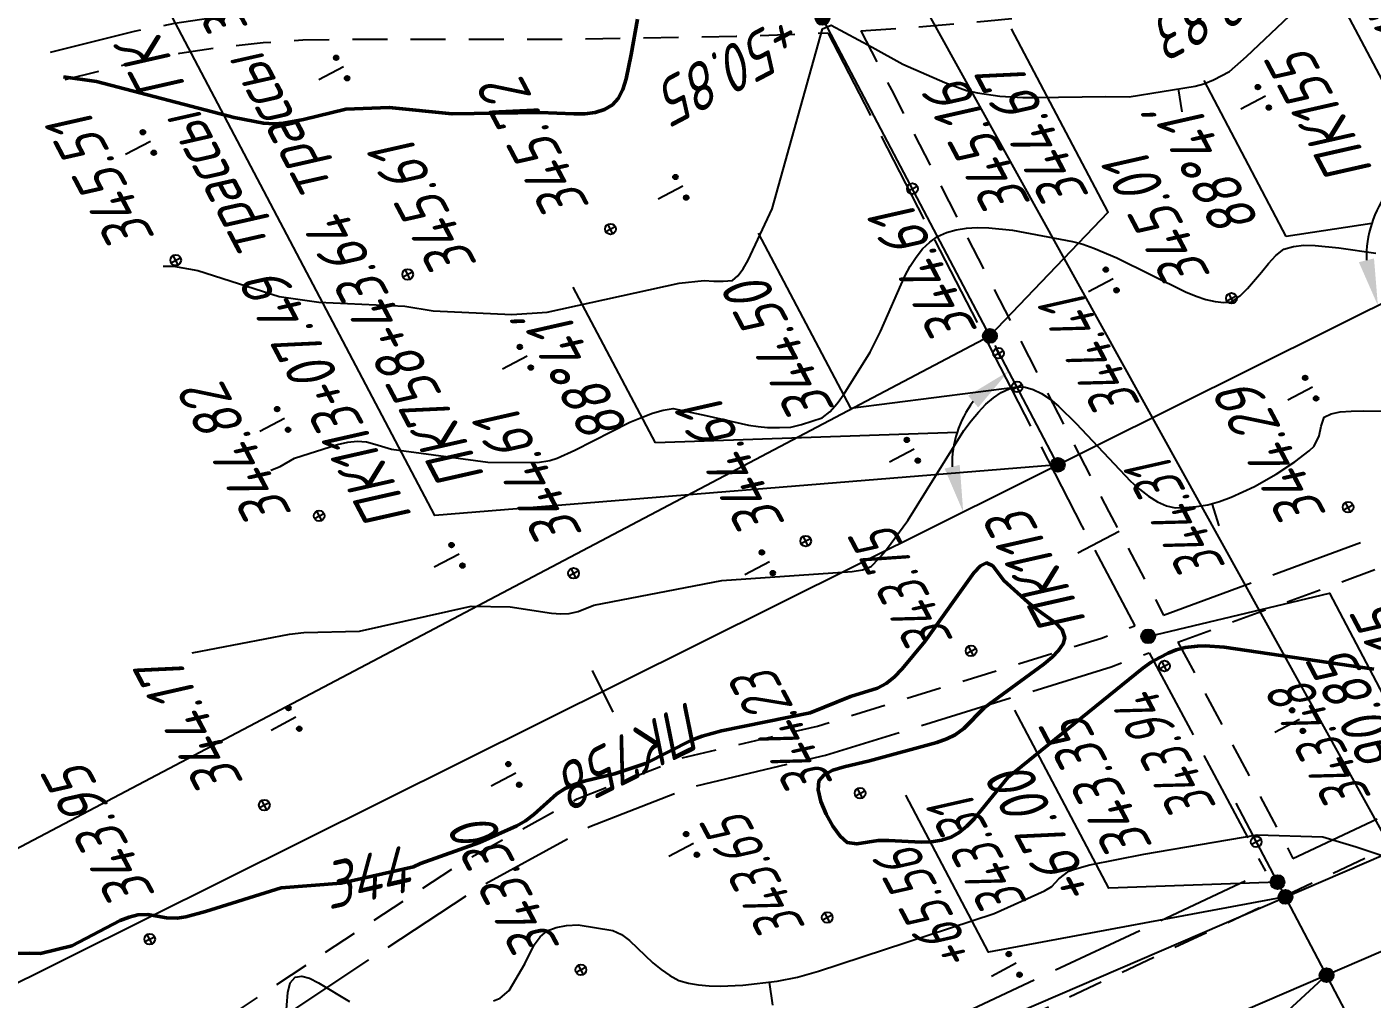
# Model space of a CAD drawing. Extents: x 1517348 to 1518464, y 2188576 to 2190606.
# Drawn here: x 1517593.7 to 1517709.2, y 2189882.1 to 2189965.5 of the extents above; entities that cross this region are included whole.
import ezdxf
from ezdxf.enums import TextEntityAlignment as Align

# ---------------------------------------------------------------- set-up
doc = ezdxf.new("R2010")
doc.units = 0
doc.linetypes.add('ИИDash_30_20', pattern=[5, 3, -2])
doc.linetypes.add('ИИDash_80_20', pattern=[10, 8, -2])
for name, color, linetype, lineweight in [('ИИ_ГРАНИЦА_025', 7, 'Continuous', 25), ('ИИ_ДОРОГА_025', 7, 'Continuous', 25), ('ИИ_ОТМЕТКА_025', 7, 'Continuous', 25), ('ИИ_ОФОРМЛЕНИЕ_025', 7, 'Continuous', 25), ('ИИ_ПИКЕТАЖ_025', 7, 'Continuous', 25), ('ИИ_РАЗМЕР_025', 7, 'Continuous', 25), ('ИИ_РЕЛЬЕФ_025', 34, 'Continuous', 25), ('ИИ_РЕЛЬЕФ_050', 34, 'Continuous', 50), ('ИИ_ТРАССА_АД_025', 1, 'Continuous', 25), ('ИИ_ТРАССА_ТРУБ_025', 7, 'Continuous', 25), ('ИИ_УГОДЬЯ_025', 7, 'Continuous', 25)]:
    doc.layers.add(name, color=color, linetype=linetype, lineweight=lineweight)
doc.styles.add('VNIPISIMPLEXCUR', font='simplex.shx', dxfattribs={"width": 0.8, "oblique": 15})
doc.linetypes.add('ИИ05485', pattern='A,19.47,-0.53,[37,3dservice.shx,S=1.5,R=0,X=0,Y=0],-0.53,19.47', length=40)
doc.dimstyles.new('ИИ-2000-м-dm$0', dxfattribs={"dimscale": 2, "dimtxt": 2.5, "dimasz": 2.5, "dimexe": 1.25, "dimexo": 0, "dimgap": 1, "dimtad": 1, "dimtoh": 1, "dimzin": 1, "dimdsep": 46, "dimtxsty": 'VNIPISIMPLEXCUR', "dimblk": 'OBLIQUE', "dimcen": 2.5, "dimaunit": 1, "dimadec": 4, "dimazin": 0, "dimtfac": 1, "dimtmove": 1, "dimatfit": 2, "dimfxl": 1, "dimarcsym": 0})
doc.dimstyles.new('ИИ-2000-м-dm$2', dxfattribs={"dimscale": 2, "dimtxt": 2.5, "dimasz": 2.5, "dimexe": 1.25, "dimexo": 0, "dimgap": 1, "dimtad": 2, "dimtoh": 1, "dimzin": 1, "dimdsep": 46, "dimtxsty": 'VNIPISIMPLEXCUR', "dimcen": 2.5, "dimaunit": 1, "dimazin": 0, "dimtfac": 1, "dimtmove": 1, "dimatfit": 2, "dimfxl": 1, "dimarcsym": 0})

# ---------------------------------------------------------------- blocks, each defined once
blk = doc.blocks.new('PICKET')
at = {"color": 0, "linetype": 'Continuous', "lineweight": 25}
for p, q in [((-0.23, 0), (0.23, 0)), ((0, 0.23), (0, -0.23))]:
    blk.add_line(p, q, dxfattribs=at)
blk.add_circle((0, 0), 0.23, dxfattribs=at)
at = {"color": 0, "linetype": 'Continuous', "style": 'VNIPISIMPLEXCUR', "oblique": 15, "width": 0.8}
blk.add_attdef('OTMETKA', (1.25, 0.3), '', height=2, dxfattribs=at)
at = {"color": 8, "linetype": 'Continuous', "style": 'VNIPISIMPLEXCUR', "oblique": 15, "width": 0.8, "flags": 1}
blk.add_attdef('NOMER', (1.25, -2.7), '', height=2, dxfattribs=at)
blk = doc.blocks.new('ИИ05407')
at = {"linetype": 'Continuous', "lineweight": 25}
h = blk.add_hatch(color=0, dxfattribs=at)
edge = h.paths.add_edge_path()
edge.add_arc((-0.5, 0.1), 0.1, 0, 360)
h = blk.add_hatch(color=0, dxfattribs=at)
edge = h.paths.add_edge_path()
edge.add_arc((0.5, 0.1), 0.1, 0, 360)
at = {"color": 0, "linetype": 'Continuous', "lineweight": 25}
blk.add_lwpolyline([(0, 0), (0, 1.2)], dxfattribs=at)
for centre in [(-0.5, 0.1), (0.5, 0.1)]:
    blk.add_circle(centre, 0.1, dxfattribs=at)
blk = doc.blocks.new('ИИ15001')
at = {"color": 0, "linetype": 'Continuous', "lineweight": 25}
blk.add_lwpolyline([(0, 1), (0, -1)], dxfattribs=at)
at = {"color": 0, "linetype": 'Continuous', "lineweight": 25, "style": 'VNIPISIMPLEXCUR', "oblique": 15, "width": 0.8}
blk.add_attdef('STATIONING', text='', height=2, dxfattribs=at).set_placement((0, 2), align=Align.CENTER)
at = {"color": 7, "linetype": 'Continuous', "lineweight": 25, "style": 'VNIPISIMPLEXCUR', "oblique": 15, "width": 0.8}
blk.add_attdef('HEIGHT', text='', height=2, dxfattribs=at).set_placement((0, -2), align=Align.TOP_CENTER)
blk = doc.blocks.new('ИИ15002')
at = {"linetype": 'Continuous', "lineweight": 25}
h = blk.add_hatch(color=0, dxfattribs=at)
edge = h.paths.add_edge_path()
edge.add_arc((0, 0), 0.3, 0, 360)
at = {"color": 0, "linetype": 'Continuous', "lineweight": 25}
blk.add_circle((0, 0), 0.3, dxfattribs=at)
at = {"color": 0, "linetype": 'Continuous', "style": 'VNIPISIMPLEXCUR', "oblique": 15, "width": 0.8}
blk.add_attdef('STATIONING', (1, 1.3), '', height=2, rotation=90, dxfattribs=at)
at = {"color": 7, "linetype": 'Continuous', "style": 'VNIPISIMPLEXCUR', "oblique": 15, "width": 0.8}
blk.add_attdef('HEIGHT', text='', height=2, dxfattribs=at).set_placement((0, -1.3), align=Align.TOP_CENTER)
blk = doc.blocks.new('ИИ150022')
at = {"linetype": 'Continuous', "lineweight": 25}
h = blk.add_hatch(color=0, dxfattribs=at)
edge = h.paths.add_edge_path()
edge.add_arc((0, 0), 0.3, 0, 360)
at = {"color": 0, "linetype": 'Continuous', "lineweight": 25}
blk.add_circle((0, 0), 0.3, dxfattribs=at)
at = {"color": 0, "linetype": 'Continuous', "style": 'VNIPISIMPLEXCUR', "oblique": 15, "width": 0.8}
for tag, p in [('STATIONING1', (1, 4.7)), ('STATIONING2', (1, 1.3))]:
    blk.add_attdef(tag, p, '', height=2, dxfattribs=at)
at = {"color": 7, "linetype": 'Continuous', "style": 'VNIPISIMPLEXCUR', "oblique": 15, "width": 0.8}
blk.add_attdef('HEIGHT', text='', height=2, dxfattribs=at).set_placement((0, -1.3), align=Align.TOP_CENTER)
blk = doc.blocks.new('ИИ053296')
at = {"color": 0, "linetype": 'Continuous', "lineweight": 25}
blk.add_lwpolyline([(0, 0), (1, 0)], dxfattribs=at)
blk = doc.blocks.new('*D23')
at = {"layer": 'Defpoints', "color": 0, "transparency": 16777216}
for p in [(1517433.62, 2190485.82), (1517814.44, 2189993.77), (1517710.22, 2189950.84), (1517583.52, 2189878.79), (1518412.38, 2188627.85)]:
    blk.add_point(p, dxfattribs=at)
at = {"layer": 'ИИ_РАЗМЕР_025', "color": 0, "lineweight": -2, "transparency": 16777216}
for p, q in [((1517701.87, 2189947.56), (1517694.82, 2189960.94)), ((1517709.2, 2189948.67), (1517701.87, 2189947.56))]:
    blk.add_line(p, q, dxfattribs=at)
blk.add_arc((1517718.1, 2189945.8), 9.35, 142.4771, 181.7709, dxfattribs=at)
at = {"layer": 'ИИ_РАЗМЕР_025', "color": 0, "transparency": 16777216}
for points in [[(1517710.25, 2189952), (1517711.11, 2189950.98), (1517713.74, 2189954.07)], [(1517709.4, 2189945.67), (1517708.1, 2189945.35), (1517709.73, 2189941.63)]]:
    blk.add_solid(points, dxfattribs=at)
at = {"layer": 'ИИ_РАЗМЕР_025', "color": 0, "transparency": 16777216, "insert": (1517695.12, 2189953.12), "char_height": 4, "attachment_point": 5, "rotation": 117.7798, "style": 'VNIPISIMPLEXCUR'}
blk.add_mtext("88°41'", dxfattribs=at)
blk = doc.blocks.new('*D24')
at = {"layer": 'Defpoints', "color": 0, "transparency": 16777216}
for p in [(1517814.44, 2189993.77), (1517674.61, 2189932.85), (1517697.55, 2189898.91), (1517583.52, 2189878.79), (1517720.64, 2189855.08)]:
    blk.add_point(p, dxfattribs=at)
at = {"layer": 'ИИ_РАЗМЕР_025', "color": 0, "lineweight": -2, "transparency": 16777216}
for p, q in [((1517647.7, 2189929.83), (1517640.65, 2189943.21)), ((1517682.25, 2189927.95), (1517676.86, 2189938.19)), ((1517673.62, 2189930.74), (1517647.7, 2189929.83))]:
    blk.add_line(p, q, dxfattribs=at)
blk.add_arc((1517682.25, 2189927.95), 9.08, 143.2367, 181.0104, dxfattribs=at)
at = {"layer": 'ИИ_РАЗМЕР_025', "color": 0, "transparency": 16777216}
for points in [[(1517674.55, 2189933.89), (1517675.42, 2189932.88), (1517678.02, 2189935.98)], [(1517673.83, 2189927.95), (1517672.53, 2189927.63), (1517674.13, 2189923.91)]]:
    blk.add_solid(points, dxfattribs=at)
at = {"layer": 'ИИ_РАЗМЕР_025', "color": 0, "transparency": 16777216, "insert": (1517640.95, 2189935.39), "char_height": 4, "attachment_point": 5, "rotation": 117.7798, "style": 'VNIPISIMPLEXCUR'}
blk.add_mtext("88°41'", dxfattribs=at)
blk = doc.blocks.new('_Oblique')
at = {"color": 0, "linetype": 'ByBlock', "lineweight": -2}
blk.add_line((-0.5, -0.5), (0.5, 0.5), dxfattribs=at)
blk = doc.blocks.new('*D27')
at = {"layer": 'Defpoints', "color": 0, "transparency": 16777216}
for p in [(1517483.76, 2190304.73), (1518396.8, 2188657.42), (1518396.8, 2188657.42)]:
    blk.add_point(p, dxfattribs=at)
at = {"layer": 'ИИ_РАЗМЕР_025', "color": 0, "lineweight": -2, "transparency": 16777216}
for p, q in [((1517483.76, 2190304.73), (1517481.57, 2190303.52)), ((1517483.76, 2190304.73), (1518396.8, 2188657.42)), ((1518396.8, 2188657.42), (1518394.62, 2188656.2))]:
    blk.add_line(p, q, dxfattribs=at)
at = {"layer": 'ИИ_РАЗМЕР_025', "color": 0, "lineweight": -2, "transparency": 16777216, "xscale": 4, "yscale": 4, "zscale": 4}
for p, rotation in [((1517483.76, 2190304.73), 118.9980081626661), ((1518396.8, 2188657.42), 298.9980081626661)]:
    blk.add_blockref('_Oblique', p, dxfattribs=dict(at, rotation=rotation))
at = {"layer": 'ИИ_РАЗМЕР_025', "color": 0, "transparency": 16777216, "insert": (1517937.66, 2189479.62), "char_height": 4, "attachment_point": 5, "rotation": 118.998, "style": 'VNIPISIMPLEXCUR'}
blk.add_mtext('1883.43', dxfattribs=at)

msp = doc.modelspace()

# ---------------------------------------------------------------- linework, layer by layer
at = {"layer": 'ИИ_ГРАНИЦА_025', "linetype": 'ИИ05485', "flags": 128}
for points in [[(1517600.229, 2189847.088), (1517837.788, 2189949.449)], [(1517841.319, 2189942.748), (1517603.77, 2189840.367)]]:
    msp.add_lwpolyline(points, dxfattribs=at)
at = {"layer": 'ИИ_ДОРОГА_025', "linetype": 'ИИDash_30_20', "flags": 128}
for points in [[(1517665.34, 2189965.222), (1517668.848, 2189965.436), (1517676.245, 2189966.057), (1517683.839, 2189966.861), (1517691.108, 2189967.797), (1517697.522, 2189968.818), (1517700.42, 2189969.362), (1517703.102, 2189969.928), (1517705.58, 2189970.517), (1517709.968, 2189971.746), (1517723.447, 2189975.781), (1517739.337, 2189980.598), (1517745.571, 2189982.442), (1517749.416, 2189983.765), (1517752.93, 2189985.199), (1517754.581, 2189985.967), (1517756.151, 2189986.765), (1517760.721, 2189989.406), (1517762.418, 2189990.399)], [(1517692.57, 2189912.73), (1517722.215, 2189923.655), (1517752.785, 2189937.022), (1517795.817, 2189955.491), (1517815.128, 2189966.219), (1517819.027, 2189968.612)], [(1517597.018, 2189961.021), (1517603.536, 2189962.638), (1517606.881, 2189963.292), (1517610.436, 2189963.819), (1517614.017, 2189964.201), (1517617.431, 2189964.424), (1517622.056, 2189964.504), (1517639.514, 2189964.481), (1517654.648, 2189964.74), (1517661.648, 2189964.997), (1517662.502, 2189965.049)], [(1517665.34, 2189965.222), (1517667.965, 2189960.148), (1517686.631, 2189923.903), (1517691.338, 2189915.047)], [(1517609.463, 2189851.493), (1517614.916, 2189853.667), (1517642.959, 2189864.283), (1517667.372, 2189874.823), (1517714.952, 2189897.165), (1517739.044, 2189907.811), (1517778.877, 2189924.222), (1517810.49, 2189937.135), (1517831.101, 2189945.694)], [(1517598.164, 2189872.939), (1517604.107, 2189875.964), (1517622.432, 2189888.125), (1517631.478, 2189894.063), (1517640.982, 2189899.265), (1517649.938, 2189902.769), (1517661.611, 2189905.522), (1517686, 2189913.08), (1517688.876, 2189914.14)], [(1517692.57, 2189912.73), (1517702.441, 2189894.163)]]:
    msp.add_lwpolyline(points, dxfattribs=at)
at = {"layer": 'ИИ_ДОРОГА_025', "linetype": 'ИИDash_80_20', "flags": 128}
for points in [[(1517691.338, 2189915.047), (1517721.243, 2189926.069), (1517751.751, 2189939.408), (1517794.67, 2189957.828), (1517813.816, 2189968.465), (1517817.812, 2189970.917)], [(1517595.77, 2189963.39), (1517602.973, 2189965.177), (1517606.44, 2189965.855), (1517610.107, 2189966.398), (1517613.794, 2189966.792), (1517617.323, 2189967.023), (1517622.035, 2189967.104), (1517639.493, 2189967.081), (1517654.578, 2189967.339), (1517661.191, 2189967.582)], [(1517662.502, 2189965.049), (1517665.655, 2189958.955), (1517684.327, 2189922.697), (1517688.876, 2189914.14)], [(1517702.441, 2189894.163), (1517713.874, 2189899.531), (1517738.023, 2189910.203), (1517777.891, 2189926.628), (1517809.5, 2189939.539), (1517829.884, 2189948.004)], [(1517599.376, 2189870.638), (1517605.419, 2189873.715), (1517623.864, 2189885.955), (1517632.818, 2189891.832), (1517642.085, 2189896.904), (1517650.714, 2189900.281), (1517662.295, 2189903.012), (1517686.835, 2189910.617), (1517690.108, 2189911.823)], [(1517690.108, 2189911.823), (1517700.085, 2189893.056)], [(1517608.244, 2189853.806), (1517613.974, 2189856.09), (1517641.983, 2189866.693), (1517666.304, 2189877.194), (1517700.085, 2189893.056)]]:
    msp.add_lwpolyline(points, dxfattribs=at)
at = {"layer": 'ИИ_ОТМЕТКА_025'}
msp.add_lwpolyline([(1517656.536, 2189947.83), (1517664.447, 2189932.812), (1517678.76, 2189934.64)], dxfattribs=at)
at = {"layer": 'ИИ_ОФОРМЛЕНИЕ_025'}
msp.add_lwpolyline([(1517792.953, 2189717.833), (1517677.416, 2189656.964), (1517560.894, 2189878.156), (1517676.426, 2189939.015)], dxfattribs=at)
at = {"layer": 'ИИ_ПИКЕТАЖ_025'}
for points, elevation in [([(1517682.254, 2189927.951), (1517628.764, 2189923.598), (1517580.785, 2190014.677)], 344.41), ([(1517676.426, 2189939.015), (1517686.57, 2189949.649), (1517678.277, 2189965.392)], 344.67)]:
    msp.add_lwpolyline(points, dxfattribs=dict(at, elevation=elevation))
at = {"layer": 'ИИ_ПИКЕТАЖ_025', "color": 4}
for points, elevation in [([(1517690.01, 2189913.228), (1517705.584, 2189916.921), (1517713.907, 2189901.121)], 344.15), ([(1517701.113, 2189892.131), (1517686.625, 2189891.599), (1517678.567, 2189906.897)], 343.35), ([(1517701.796, 2189890.852), (1517676.315, 2189886.116), (1517669.209, 2189899.604)], 343.31), ([(1517705.333, 2189884.139), (1517690.608, 2189870.588), (1517699.024, 2189854.612)], 343.23)]:
    msp.add_lwpolyline(points, dxfattribs=dict(at, elevation=elevation))
at = {"layer": 'ИИ_РЕЛЬЕФ_025'}
for points, elevation in [([(1517605.447, 2189945.02), (1517606.345, 2189945.015), (1517608.426, 2189944.628), (1517615.396, 2189942.398), (1517618.821, 2189941.924), (1517626.202, 2189941.575), (1517628.618, 2189941.167), (1517635.391, 2189940.871), (1517638.425, 2189941.058), (1517649.749, 2189943.559), (1517651.893, 2189943.779), (1517652.711, 2189943.718), (1517653.523, 2189943.713), (1517654.33, 2189943.764), (1517654.79, 2189944.167), (1517655.23, 2189944.766), (1517655.656, 2189945.515), (1517657.718, 2189949.935), (1517662.051, 2189965.382), (1517662.802, 2189965.695), (1517666.317, 2189963.805), (1517668.938, 2189962.344), (1517672.566, 2189960.775), (1517674.414, 2189960.084), (1517675.353, 2189959.879), (1517677.28, 2189959.61), (1517679.261, 2189959.491), (1517680.266, 2189959.473), (1517686.369, 2189959.57), (1517688.381, 2189959.539), (1517694.054, 2189960.464), (1517694.781, 2189960.662), (1517695.619, 2189960.997), (1517696.979, 2189961.73), (1517698.465, 2189963.011), (1517702.151, 2189966.492)], 345.5), ([(1517614.678, 2189927.496), (1517615.476, 2189927.798), (1517616.732, 2189928.529), (1517620.418, 2189929.702), (1517621.285, 2189929.9), (1517622.086, 2189929.984), (1517622.887, 2189929.917), (1517623.619, 2189929.732), (1517625.043, 2189929.291), (1517633.308, 2189928.169), (1517637.591, 2189928.151), (1517638.629, 2189928.312), (1517639.264, 2189928.514), (1517640.8, 2189929.205), (1517645.521, 2189931.602), (1517646.499, 2189932.024), (1517647.455, 2189932.376), (1517648.373, 2189932.637), (1517649.24, 2189932.784), (1517652.026, 2189932.188), (1517655.684, 2189931.359), (1517656.527, 2189931.229), (1517657.324, 2189931.156), (1517658.362, 2189931.15), (1517659.345, 2189931.195), (1517660.252, 2189931.401), (1517662.013, 2189931.973), (1517662.691, 2189932.511), (1517663.316, 2189933.213), (1517663.901, 2189934.033), (1517666.142, 2189937.612), (1517667.042, 2189939.387), (1517669.116, 2189944.137), (1517669.58, 2189944.997), (1517670.084, 2189945.786), (1517670.638, 2189946.485), (1517671.252, 2189947.076), (1517671.935, 2189947.542), (1517672.695, 2189947.883), (1517673.523, 2189948.118), (1517674.408, 2189948.259), (1517675.343, 2189948.316), (1517676.317, 2189948.301), (1517678.35, 2189948.098), (1517683.503, 2189947.115), (1517684.411, 2189946.885), (1517685.355, 2189946.565), (1517687.317, 2189945.722), (1517693.217, 2189942.8), (1517694.117, 2189942.435), (1517694.972, 2189942.15), (1517695.773, 2189941.963), (1517696.512, 2189941.89), (1517697.182, 2189941.949), (1517697.898, 2189942.463), (1517698.547, 2189943.085), (1517699.749, 2189944.497), (1517700.331, 2189945.242), (1517700.957, 2189945.918), (1517701.657, 2189946.469), (1517702.475, 2189946.697), (1517703.373, 2189946.796), (1517704.336, 2189946.792), (1517706.39, 2189946.579), (1517709.551, 2189946.13)], 345), ([(1517607.921, 2189911.801), (1517616.299, 2189913.41), (1517617.534, 2189913.562), (1517622.308, 2189913.673), (1517631.891, 2189915.821), (1517635.247, 2189915.755), (1517638.788, 2189915.231), (1517639.594, 2189915.168), (1517640.304, 2189915.186), (1517641.084, 2189915.359), (1517642.412, 2189915.901), (1517653.4, 2189918.024), (1517664.607, 2189918.787), (1517665.476, 2189918.936), (1517666.218, 2189919.217), (1517666.906, 2189919.929), (1517667.553, 2189920.684), (1517669.387, 2189923.172), (1517674.189, 2189930.887), (1517674.806, 2189931.723), (1517675.431, 2189932.482), (1517676.068, 2189933.151), (1517676.718, 2189933.715), (1517677.382, 2189934.16), (1517678.063, 2189934.472), (1517678.762, 2189934.636), (1517679.444, 2189934.621), (1517680.142, 2189934.427), (1517680.855, 2189934.075), (1517681.582, 2189933.586), (1517682.32, 2189932.982), (1517683.828, 2189931.512), (1517688.483, 2189926.537), (1517689.263, 2189925.848), (1517690.04, 2189925.255), (1517690.813, 2189924.779), (1517691.58, 2189924.443), (1517692.34, 2189924.266), (1517693.222, 2189924.291), (1517694.159, 2189924.372), (1517695.135, 2189924.52), (1517696.136, 2189924.811), (1517697.148, 2189925.18), (1517699.142, 2189926.094), (1517700.998, 2189927.14), (1517702.597, 2189928.199), (1517703.82, 2189929.148), (1517704.254, 2189929.545), (1517704.703, 2189930.442), (1517704.866, 2189931.274), (1517705.124, 2189932.05), (1517705.715, 2189932.33), (1517706.504, 2189932.495), (1517707.446, 2189932.572), (1517708.495, 2189932.588), (1517711.826, 2189932.53)], 344.5), ([(1517633.812, 2189881.94), (1517634.382, 2189882.177), (1517635.161, 2189882.812), (1517636.494, 2189885.111), (1517637.3, 2189886.743), (1517637.798, 2189887.427), (1517638.414, 2189887.946), (1517639.179, 2189888.245), (1517640.083, 2189888.411), (1517641.074, 2189888.449), (1517644.06, 2189887.963), (1517644.787, 2189887.618), (1517645.476, 2189887.119), (1517647.485, 2189885.21), (1517648.205, 2189884.638), (1517648.946, 2189884.122), (1517649.712, 2189883.687), (1517650.543, 2189883.454), (1517651.418, 2189883.299), (1517652.331, 2189883.211), (1517653.273, 2189883.182), (1517655.214, 2189883.268), (1517658.148, 2189883.622), (1517659.907, 2189883.976), (1517661.695, 2189884.486), (1517676.798, 2189889.427), (1517681.1, 2189891.369), (1517681.74, 2189891.742), (1517682.337, 2189892.408), (1517683.205, 2189893.066), (1517683.691, 2189893.247), (1517684.991, 2189893.61), (1517689.638, 2189894.527), (1517699.377, 2189896.186), (1517704.997, 2189896.026), (1517707.858, 2189895.154), (1517714.607, 2189892.891)], 343.5), ([(1517615.903, 2189879.378), (1517616.146, 2189882.662), (1517616.354, 2189883.485), (1517616.77, 2189883.969), (1517617.337, 2189884.058), (1517618.012, 2189883.873), (1517618.777, 2189883.487), (1517621.438, 2189881.88)], 343.5)]:
    msp.add_lwpolyline(points, dxfattribs=dict(at, elevation=elevation))
at = {"layer": 'ИИ_РЕЛЬЕФ_050'}
for points, elevation in [([(1517596.893, 2189961.259), (1517599.733, 2189960.868), (1517611.536, 2189957.762), (1517614.051, 2189957.271), (1517614.983, 2189957.226), (1517615.768, 2189957.286), (1517617.493, 2189957.605), (1517621.13, 2189958.477), (1517624.84, 2189958.615), (1517630.246, 2189958.098), (1517637.769, 2189958.191), (1517640.713, 2189958.081), (1517641.659, 2189958.096), (1517642.543, 2189958.202), (1517643.335, 2189958.445), (1517644.02, 2189958.845), (1517644.513, 2189959.412), (1517644.897, 2189960.176), (1517645.196, 2189961.089), (1517645.62, 2189963.168), (1517646.154, 2189966.201)], 346), ([(1517588.932, 2189885.949), (1517593.932, 2189886.015), (1517594.911, 2189886.002), (1517597.611, 2189886.659), (1517601.754, 2189888.822), (1517602.537, 2189889.131), (1517603.279, 2189889.328), (1517604.141, 2189889.357), (1517605.733, 2189889.054), (1517606.64, 2189889.034), (1517607.391, 2189889.152), (1517609.066, 2189889.595), (1517615.585, 2189891.65), (1517620.714, 2189892.039), (1517626.948, 2189893.44), (1517627.527, 2189893.718), (1517632.595, 2189895.515), (1517635.806, 2189896.968), (1517636.564, 2189897.402), (1517637.266, 2189897.924), (1517639.237, 2189899.7), (1517639.96, 2189900.171), (1517640.755, 2189900.519), (1517641.596, 2189900.782), (1517644.199, 2189901.422), (1517646.846, 2189902.318), (1517650.802, 2189904.303), (1517651.723, 2189904.651), (1517653.371, 2189905.129), (1517661.003, 2189906.652), (1517664.44, 2189908.053), (1517666.771, 2189908.774), (1517667.517, 2189909.169), (1517668.213, 2189909.732), (1517668.881, 2189910.434), (1517670.839, 2189912.776), (1517675.05, 2189918.688), (1517675.617, 2189919.285), (1517676.124, 2189919.535), (1517676.667, 2189919.279), (1517677.627, 2189918.032), (1517679.69, 2189916.151), (1517680.427, 2189915.556), (1517682.059, 2189914.389), (1517682.637, 2189913.772), (1517682.846, 2189913.101), (1517682.698, 2189912.58), (1517682.322, 2189912.025), (1517681.758, 2189911.444), (1517681.046, 2189910.841), (1517675.928, 2189907.103), (1517674.193, 2189905.304), (1517673.448, 2189904.778), (1517672.716, 2189904.423), (1517671.874, 2189904.116), (1517666.088, 2189902.542), (1517663.921, 2189902.026), (1517662.944, 2189901.725), (1517662.18, 2189901.334), (1517661.737, 2189900.811), (1517661.668, 2189900.043), (1517661.901, 2189899.049), (1517662.352, 2189897.965), (1517662.935, 2189896.927), (1517663.567, 2189896.07), (1517664.161, 2189895.53), (1517665, 2189895.405), (1517666.821, 2189895.689), (1517667.731, 2189895.693), (1517670.519, 2189895.55), (1517671.419, 2189895.58), (1517672.277, 2189895.725), (1517673.093, 2189895.985), (1517673.791, 2189896.389), (1517674.442, 2189896.919), (1517675.058, 2189897.547), (1517677.975, 2189901.119), (1517689.552, 2189910.502), (1517690.278, 2189911.003), (1517691.009, 2189911.417), (1517691.734, 2189911.776), (1517692.411, 2189912.064), (1517693.197, 2189912.274), (1517694.249, 2189912.397), (1517694.894, 2189912.407), (1517696.522, 2189912.293), (1517709.396, 2189910.404)], 344)]:
    msp.add_lwpolyline(points, dxfattribs=dict(at, elevation=elevation))
at = {"layer": 'ИИ_ТРАССА_АД_025'}
msp.add_lwpolyline([(1517814.441, 2189993.765), (1517583.525, 2189878.795)], dxfattribs=at)
at = {"layer": 'ИИ_ТРАССА_ТРУБ_025', "color": 4}
for points in [[(1518412.378, 2188627.85), (1517433.622, 2190485.815)], [(1518412.378, 2188627.85), (1517433.622, 2190485.815)], [(1517676.426, 2189939.015), (1517585.06, 2190112.46), (1517446.28, 2190375.86), (1517398.189, 2190467.15)], [(1517676.426, 2189939.015), (1517585.06, 2190112.46), (1517446.28, 2190375.86), (1517398.189, 2190467.15)], [(1518377.009, 2188609.218), (1518355.67, 2188649.72), (1518240.39, 2188868.56), (1518167.68, 2189006.54), (1518028.97, 2189269.84), (1517889.75, 2189534.1), (1517750.65, 2189798.13), (1517720.64, 2189855.08), (1517697.553, 2189898.908)], [(1518377.009, 2188609.218), (1518355.67, 2188649.72), (1518240.39, 2188868.56), (1518167.68, 2189006.54), (1518028.97, 2189269.84), (1517889.75, 2189534.1), (1517750.65, 2189798.13), (1517720.64, 2189855.08), (1517697.553, 2189898.908)]]:
    msp.add_lwpolyline(points, dxfattribs=at)

# ---------------------------------------------------------------- block references
at = {"layer": 'ИИ_ОТМЕТКА_025'}
ref = msp.add_blockref('PICKET', (1517643.843, 2189948.194, 345.72), dxfattribs=dict(at, xscale=2, yscale=2, zscale=2, rotation=117.7797222222222))
ref.add_attrib('OTMETKA', '345.72', (1517642.147, 2189950.126, 345.72), dxfattribs={"layer": '0', "color": 0, "height": 4, "rotation": 117.77972, "style": 'VNIPISIMPLEXCUR', "oblique": 15, "width": 0.8})
ref = msp.add_blockref('PICKET', (1517669.77, 2189951.66, 345.16), dxfattribs=dict(at, xscale=2, yscale=2, zscale=2, rotation=117.7797222222222))
ref.add_attrib('OTMETKA', '345.16', (1517680.021, 2189950.393, 345.16), dxfattribs={"layer": '0', "color": 0, "linetype": 'Continuous', "height": 4, "rotation": 117.77972, "style": 'VNIPISIMPLEXCUR', "oblique": 15, "width": 0.8})
ref = msp.add_blockref('PICKET', (1517606.52, 2189945.52, 345.51), dxfattribs=dict(at, xscale=2, yscale=2, zscale=2, rotation=117.7797222222222))
ref.add_attrib('OTMETKA', '345.51', (1517604.824, 2189947.452, 345.51), dxfattribs={"layer": '0', "color": 0, "height": 4, "rotation": 117.77972, "style": 'VNIPISIMPLEXCUR', "oblique": 15, "width": 0.8})
ref = msp.add_blockref('PICKET', (1517626.44, 2189944.3, 345.61), dxfattribs=dict(at, xscale=2, yscale=2, zscale=2, rotation=117.7797222222222))
ref.add_attrib('OTMETKA', '345.61', (1517632.484, 2189945.158, 345.61), dxfattribs={"layer": '0', "color": 0, "height": 4, "rotation": 117.77972, "style": 'VNIPISIMPLEXCUR', "oblique": 15, "width": 0.8})
ref = msp.add_blockref('PICKET', (1517697.16, 2189942.25, 345.01), dxfattribs=dict(at, xscale=2, yscale=2, zscale=2, rotation=117.7797222222222))
ref.add_attrib('OTMETKA', '345.01', (1517695.464, 2189944.182, 345.01), dxfattribs={"layer": '0', "color": 0, "height": 4, "rotation": 117.77972, "style": 'VNIPISIMPLEXCUR', "oblique": 15, "width": 0.8})
at = {"layer": 'ИИ_ОТМЕТКА_025', "xscale": 2, "yscale": 2, "zscale": 2, "rotation": 117.7797222222222}
msp.add_blockref('PICKET', (1517677.163, 2189937.529, 344.61), dxfattribs=at).add_auto_attribs({'OTMETKA': '344.61'})
at = {"layer": 'ИИ_ОТМЕТКА_025'}
ref = msp.add_blockref('PICKET', (1517678.76, 2189934.64, 344.5), dxfattribs=dict(at, xscale=2, yscale=2, zscale=2, rotation=117.7797222222222))
ref.add_attrib('OTMETKA', '344.50', (1517663.198, 2189932.731, 344.5), dxfattribs={"layer": '0', "color": 0, "linetype": 'Continuous', "height": 4, "rotation": 117.77972, "style": 'VNIPISIMPLEXCUR', "oblique": 15, "width": 0.8})
ref = msp.add_blockref('PICKET', (1517618.84, 2189923.57, 344.82), dxfattribs=dict(at, xscale=2, yscale=2, zscale=2, rotation=117.7797222222222))
ref.add_attrib('OTMETKA', '344.82', (1517616.582, 2189923.734, 344.82), dxfattribs={"layer": '0', "color": 0, "height": 4, "rotation": 117.77972, "style": 'VNIPISIMPLEXCUR', "oblique": 15, "width": 0.8})
ref = msp.add_blockref('PICKET', (1517707.175, 2189924.314, 344.29), dxfattribs=dict(at, xscale=2, yscale=2, zscale=2, rotation=117.7797222222222))
ref.add_attrib('OTMETKA', '344.29', (1517705.407, 2189923.69, 344.29), dxfattribs={"layer": '0', "color": 0, "height": 4, "rotation": 117.77972, "style": 'VNIPISIMPLEXCUR', "oblique": 15, "width": 0.8})
ref = msp.add_blockref('PICKET', (1517660.61, 2189921.41, 344.61), dxfattribs=dict(at, xscale=2, yscale=2, zscale=2, rotation=117.7797222222222))
ref.add_attrib('OTMETKA', '344.61', (1517658.938, 2189922.89, 344.61), dxfattribs={"layer": '0', "color": 0, "height": 4, "rotation": 117.77972, "style": 'VNIPISIMPLEXCUR', "oblique": 15, "width": 0.8})
ref = msp.add_blockref('PICKET', (1517640.68, 2189918.64, 344.61), dxfattribs=dict(at, xscale=2, yscale=2, zscale=2, rotation=117.7797222222222))
ref.add_attrib('OTMETKA', '344.61', (1517641.53, 2189922.008, 344.61), dxfattribs={"layer": '0', "color": 0, "height": 4, "rotation": 117.77972, "style": 'VNIPISIMPLEXCUR', "oblique": 15, "width": 0.8})
ref = msp.add_blockref('PICKET', (1517674.806, 2189911.983, 343.75), dxfattribs=dict(at, xscale=2, yscale=2, zscale=2, rotation=117.7797222222222))
ref.add_attrib('OTMETKA', '343.75', (1517673.368, 2189912.892, 343.75), dxfattribs={"layer": '0', "color": 0, "height": 4, "rotation": 117.77972, "style": 'VNIPISIMPLEXCUR', "oblique": 15, "width": 0.7})
ref = msp.add_blockref('PICKET', (1517691.41, 2189910.68, 343.94), dxfattribs=dict(at, xscale=2, yscale=2, zscale=2, rotation=117.7797222222222))
ref.add_attrib('OTMETKA', '343.94', (1517695.951, 2189898.595, 343.94), dxfattribs={"layer": '0', "color": 0, "linetype": 'Continuous', "height": 4, "rotation": 117.77972, "style": 'VNIPISIMPLEXCUR', "oblique": 15, "width": 0.7})
ref = msp.add_blockref('PICKET', (1517614.13, 2189898.74, 344.17), dxfattribs=dict(at, xscale=2, yscale=2, zscale=2, rotation=117.7797222222222))
ref.add_attrib('OTMETKA', '344.17', (1517612.434, 2189900.672, 344.17), dxfattribs={"layer": '0', "color": 0, "height": 4, "rotation": 117.77972, "style": 'VNIPISIMPLEXCUR', "oblique": 15, "width": 0.8})
ref = msp.add_blockref('PICKET', (1517665.279, 2189899.761, 344.23), dxfattribs=dict(at, xscale=2, yscale=2, zscale=2, rotation=117.7797222222222))
ref.add_attrib('OTMETKA', '344.23', (1517663.037, 2189900.654, 344.23), dxfattribs={"layer": '0', "color": 0, "height": 4, "rotation": 117.77972, "style": 'VNIPISIMPLEXCUR', "oblique": 15, "width": 0.7})
ref = msp.add_blockref('PICKET', (1517699.29, 2189895.59, 343.48), dxfattribs=dict(at, xscale=2, yscale=2, zscale=2, rotation=117.7797222222222))
ref.add_attrib('OTMETKA', '343.48', (1517709.259, 2189899.411, 343.48), dxfattribs={"layer": '0', "color": 0, "linetype": 'Continuous', "height": 4, "rotation": 117.77972, "style": 'VNIPISIMPLEXCUR', "oblique": 15, "width": 0.7})
ref = msp.add_blockref('PICKET', (1517604.29, 2189887.23, 343.95), dxfattribs=dict(at, xscale=2, yscale=2, zscale=2, rotation=117.7797222222222))
ref.add_attrib('OTMETKA', '343.95', (1517604.859, 2189891.018, 343.95), dxfattribs={"layer": '0', "color": 0, "height": 4, "rotation": 117.77972, "style": 'VNIPISIMPLEXCUR', "oblique": 15, "width": 0.8})
ref = msp.add_blockref('PICKET', (1517641.307, 2189884.599, 343.3), dxfattribs=dict(at, xscale=2, yscale=2, zscale=2, rotation=117.7797222222222))
ref.add_attrib('OTMETKA', '343.30', (1517639.611, 2189886.531, 343.3), dxfattribs={"layer": '0', "color": 0, "height": 4, "rotation": 117.77972, "style": 'VNIPISIMPLEXCUR', "oblique": 15, "width": 0.8})
ref = msp.add_blockref('PICKET', (1517662.459, 2189889.092, 343.65), dxfattribs=dict(at, xscale=2, yscale=2, zscale=2, rotation=117.7797222222222))
ref.add_attrib('OTMETKA', '343.65', (1517660.668, 2189888.251, 343.65), dxfattribs={"layer": '0', "color": 0, "height": 4, "rotation": 117.77972, "style": 'VNIPISIMPLEXCUR', "oblique": 15, "width": 0.7})
at = {"layer": 'ИИ_ПИКЕТАЖ_025'}
ref = msp.add_blockref('ИИ150022', (1517682.254, 2189927.951, 344.41), dxfattribs=dict(at, xscale=2, yscale=2, zscale=2, rotation=117.7789050559178))
ref.add_attrib('STATIONING1', 'ПК113+07.49 трассы ГК от пл. Кг N72', (1517626.942, 2189923.504), dxfattribs={"layer": '0', "color": 0, "linetype": 'Continuous', "height": 4, "rotation": 117.77891, "style": 'VNIPISIMPLEXCUR', "oblique": 15, "width": 0.8})
ref.add_attrib('STATIONING2', 'ПК758+43.64 трассы зимней а.д.', (1517633.16, 2189926.953), dxfattribs={"layer": '0', "color": 0, "linetype": 'Continuous', "height": 4, "rotation": 117.77891, "style": 'VNIPISIMPLEXCUR', "oblique": 15, "width": 0.8})
ref.add_attrib('HEIGHT', '344.41', dxfattribs={"layer": '0', "color": 7, "linetype": 'Continuous', "height": 4, "rotation": 117.77891, "style": 'VNIPISIMPLEXCUR', "oblique": 15, "width": 0.7}).set_placement((1517683.346, 2189936.129), align=Align.TOP_CENTER)
at = {"layer": 'ИИ_ПИКЕТАЖ_025', "color": 4}
ref = msp.add_blockref('ИИ15002', (1517704.492, 2189971.625, 345.68), dxfattribs=dict(at, xscale=2, yscale=2, zscale=2, rotation=117.7797964559177))
ref.add_attrib('STATIONING', '+18.83', (1517701.259, 2189972.183, 345.68), dxfattribs={"layer": '0', "color": 0, "linetype": 'Continuous', "height": 4, "rotation": 207.7798, "style": 'VNIPISIMPLEXCUR', "oblique": 15, "width": 0.8})
ref.add_attrib('HEIGHT', '345.68', dxfattribs={"layer": '0', "color": 7, "linetype": 'Continuous', "height": 4, "rotation": 117.7798, "style": 'VNIPISIMPLEXCUR', "oblique": 15, "width": 0.8}).set_placement((1517701.756, 2189980.324, 345.68), align=Align.TOP_CENTER)
ref = msp.add_blockref('ИИ15002', (1517662.046, 2189966.312, 345.53), dxfattribs=dict(at, xscale=2, yscale=2, zscale=2, rotation=117.7789050559178))
ref.add_attrib('STATIONING', '+50.85', (1517659.296, 2189966.839, 345.53), dxfattribs={"layer": '0', "color": 0, "linetype": 'Continuous', "height": 4, "rotation": 207.77972, "style": 'VNIPISIMPLEXCUR', "oblique": 15, "width": 0.8})
ref.add_attrib('HEIGHT', '345.53', dxfattribs={"layer": '0', "color": 7, "linetype": 'Continuous', "height": 4, "rotation": 117.77891, "style": 'VNIPISIMPLEXCUR', "oblique": 15, "width": 0.8}).set_placement((1517652.022, 2189974.213, 345.53), align=Align.TOP_CENTER)
ref = msp.add_blockref('ИИ15001', (1517713.266, 2189954.968, 345.17), dxfattribs=dict(at, xscale=2, yscale=2, zscale=2, rotation=117.7798))
ref.add_attrib('STATIONING', 'ПК155', dxfattribs={"layer": '0', "color": 0, "linetype": 'Continuous', "lineweight": 25, "height": 4, "rotation": 117.7798, "style": 'VNIPISIMPLEXCUR', "oblique": 15, "width": 0.8}).set_placement((1517706.611, 2189958.544), align=Align.CENTER)
ref.add_attrib('HEIGHT', '345.17', dxfattribs={"layer": '0', "color": 7, "linetype": 'Continuous', "lineweight": 25, "height": 4, "rotation": 117.7798, "style": 'VNIPISIMPLEXCUR', "oblique": 15, "width": 0.7}).set_placement((1517711.208, 2189961.992), align=Align.TOP_CENTER)
at = {"layer": 'ИИ_ПИКЕТАЖ_025'}
ref = msp.add_blockref('ИИ15002', (1517676.426, 2189939.015, 344.67), dxfattribs=dict(at, xscale=2, yscale=2, zscale=2, rotation=117.7797961859177))
ref.add_attrib('STATIONING', 'ПК113+20.00', (1517591.075, 2189900.055, 344.67), dxfattribs={"layer": '0', "color": 0, "linetype": 'Continuous', "height": 4, "rotation": 207.7798, "style": 'VNIPISIMPLEXCUR', "oblique": 15, "width": 0.8})
ref.add_attrib('HEIGHT', '344.67', dxfattribs={"layer": '0', "color": 7, "linetype": 'Continuous', "height": 4, "rotation": 117.7798, "style": 'VNIPISIMPLEXCUR', "oblique": 15, "width": 0.8}).set_placement((1517678.447, 2189954.947, 344.67), align=Align.TOP_CENTER)
at = {"layer": 'ИИ_ПИКЕТАЖ_025', "color": 4}
ref = msp.add_blockref('ИИ15001', (1517685.747, 2189921.32, 344.31), dxfattribs=dict(at, xscale=2, yscale=2, zscale=2, rotation=117.7789))
ref.add_attrib('STATIONING', 'ПК113', dxfattribs={"layer": '0', "color": 0, "linetype": 'Continuous', "lineweight": 25, "height": 4, "rotation": 117.7789, "style": 'VNIPISIMPLEXCUR', "oblique": 15, "width": 0.8}).set_placement((1517682.208, 2189919.455), align=Align.CENTER)
ref.add_attrib('HEIGHT', '344.31', dxfattribs={"layer": '0', "color": 7, "linetype": 'Continuous', "lineweight": 25, "height": 4, "rotation": 117.7789, "style": 'VNIPISIMPLEXCUR', "oblique": 15, "width": 0.7}).set_placement((1517690.686, 2189922.139), align=Align.TOP_CENTER)
ref = msp.add_blockref('ИИ15002', (1517690.01, 2189913.228, 344.15), dxfattribs=dict(at, xscale=2, yscale=2, zscale=2, rotation=117.7789050559178))
ref.add_attrib('STATIONING', '+90.85', (1517713.422, 2189900.787, 344.15), dxfattribs={"layer": '0', "color": 0, "linetype": 'Continuous', "height": 4, "rotation": 117.77972, "style": 'VNIPISIMPLEXCUR', "oblique": 15, "width": 0.8})
ref.add_attrib('HEIGHT', '344.15', dxfattribs={"layer": '0', "color": 7, "linetype": 'Continuous', "height": 4, "rotation": 117.77891, "style": 'VNIPISIMPLEXCUR', "oblique": 15, "width": 0.8}).set_placement((1517710.511, 2189908.927, 344.15), align=Align.TOP_CENTER)
at = {"layer": 'ИИ_ПИКЕТАЖ_025', "color": 1}
ref = msp.add_blockref('ИИ15001', (1517643.186, 2189908.499), dxfattribs=dict(at, xscale=2, yscale=2, zscale=2, rotation=206.4682))
ref.add_attrib('STATIONING', 'ПК758', dxfattribs={"layer": '0', "color": 0, "linetype": 'Continuous', "height": 4, "rotation": 206.4682, "style": 'VNIPISIMPLEXCUR', "oblique": 15, "width": 0.8}).set_placement((1517644.969, 2189904.919), align=Align.CENTER)
at = {"layer": 'ИИ_ПИКЕТАЖ_025', "color": 4}
ref = msp.add_blockref('ИИ15002', (1517701.113, 2189892.131, 343.35), dxfattribs=dict(at, xscale=2, yscale=2, zscale=2, rotation=117.7789050559178))
ref.add_attrib('STATIONING', '+67.00', (1517685.634, 2189891.127, 343.35), dxfattribs={"layer": '0', "color": 0, "linetype": 'Continuous', "height": 4, "rotation": 117.77972, "style": 'VNIPISIMPLEXCUR', "oblique": 15, "width": 0.8})
ref.add_attrib('HEIGHT', '343.35', dxfattribs={"layer": '0', "color": 7, "linetype": 'Continuous', "height": 4, "rotation": 117.77891, "style": 'VNIPISIMPLEXCUR', "oblique": 15, "width": 0.8}).set_placement((1517683.928, 2189899.054, 343.35), align=Align.TOP_CENTER)
ref = msp.add_blockref('ИИ15002', (1517701.796, 2189890.852, 343.31), dxfattribs=dict(at, xscale=2, yscale=2, zscale=2, rotation=117.7789050559178))
ref.add_attrib('STATIONING', '+65.56', (1517675.348, 2189885.482, 343.31), dxfattribs={"layer": '0', "color": 0, "linetype": 'Continuous', "height": 4, "rotation": 117.77972, "style": 'VNIPISIMPLEXCUR', "oblique": 15, "width": 0.7})
ref.add_attrib('HEIGHT', '343.31', dxfattribs={"layer": '0', "color": 7, "linetype": 'Continuous', "height": 4, "rotation": 117.77891, "style": 'VNIPISIMPLEXCUR', "oblique": 15, "width": 0.7}).set_placement((1517673.705, 2189893.192, 343.31), align=Align.TOP_CENTER)
ref = msp.add_blockref('ИИ15002', (1517705.333, 2189884.139, 343.23), dxfattribs=dict(at, xscale=2, yscale=2, zscale=2, rotation=117.7789050559178))
ref.add_attrib('STATIONING', '+58.00', (1517698.229, 2189853.804, 343.23), dxfattribs={"layer": '0', "color": 0, "linetype": 'Continuous', "height": 4, "rotation": 117.77972, "style": 'VNIPISIMPLEXCUR', "oblique": 15, "width": 0.8})
ref.add_attrib('HEIGHT', '343.23', dxfattribs={"layer": '0', "color": 7, "linetype": 'Continuous', "height": 4, "rotation": 117.77891, "style": 'VNIPISIMPLEXCUR', "oblique": 15, "width": 0.8}).set_placement((1517696.299, 2189861.664, 343.23), align=Align.TOP_CENTER)
at = {"layer": 'ИИ_РЕЛЬЕФ_025', "xscale": 2, "yscale": 2, "zscale": 2}
for p, rotation in [((1517692.584, 2189960.225, 345.5), 279.2621063259178), ((1517695.488, 2189924.622, 344.5), 287.4692741559177), ((1517657.479, 2189883.541, 343.5), 278.3426721559177)]:
    msp.add_blockref('ИИ053296', p, dxfattribs=dict(at, rotation=rotation))
at = {"layer": 'ИИ_УГОДЬЯ_025', "xscale": 2, "yscale": 2, "zscale": 2, "rotation": 117.7797222222222}
for p in [(1517620.94, 2189962.112), (1517700.079, 2189959.594), (1517604.345, 2189955.717), (1517650.063, 2189951.87), (1517687.011, 2189943.916), (1517636.709, 2189937.281), (1517704.131, 2189934.627), (1517615.874, 2189931.942), (1517669.934, 2189929.294), (1517630.845, 2189920.276), (1517657.497, 2189919.636), (1517616.845, 2189906.276), (1517703.003, 2189906.084), (1517635.721, 2189901.47), (1517650.984, 2189895.457), (1517678.681, 2189885.157)]:
    msp.add_blockref('ИИ05407', p, dxfattribs=at)

# ---------------------------------------------------------------- texts
at = {"layer": 'ИИ_РЕЛЬЕФ_025', "style": 'VNIPISIMPLEXCUR', "oblique": 15, "width": 0.8}
msp.add_text('344', height=4, rotation=12.66768, dxfattribs=at).set_placement((1517622.786, 2189892.504, 344), align=Align.MIDDLE)

# ---------------------------------------------------------------- dimensions: what is measured, and where the dimension line sits
at = {"layer": 'ИИ_РАЗМЕР_025'}
for base, line1, picture, middle in [((1517710.224, 2189950.843), ((1518412.378, 2188627.85), (1517433.622, 2190485.815)), '*D23', (1517695.12, 2189953.116)), ((1517674.612, 2189932.849), ((1517720.64, 2189855.08), (1517697.553, 2189898.908)), '*D24', (1517640.948, 2189935.386))]:
    dim = msp.add_angular_dim_2l(base=base, line1=line1, line2=((1517814.441, 2189993.765), (1517583.525, 2189878.795)), dimstyle='ИИ-2000-м-dm$2', override={"dimtxt": 2, "dimasz": 2, "dimgap": 0.5}, dxfattribs=at)
    dim.commit()
    dim.dimension.update_dxf_attribs({"geometry": picture, "text_midpoint": middle, "dimtype": 162})
dim = msp.add_aligned_dim(p1=(1517483.755, 2190304.733), p2=(1518396.803, 2188657.416), distance=0, dimstyle='ИИ-2000-м-dm$0', override={"dimtxt": 2, "dimasz": 2, "dimgap": 0.5, "dimzin": 0}, dxfattribs=at)
dim.commit()
dim.dimension.update_dxf_attribs({"geometry": '*D27', "text_midpoint": (1517937.655, 2189479.62)})

doc.saveas('drawing.dxf')
